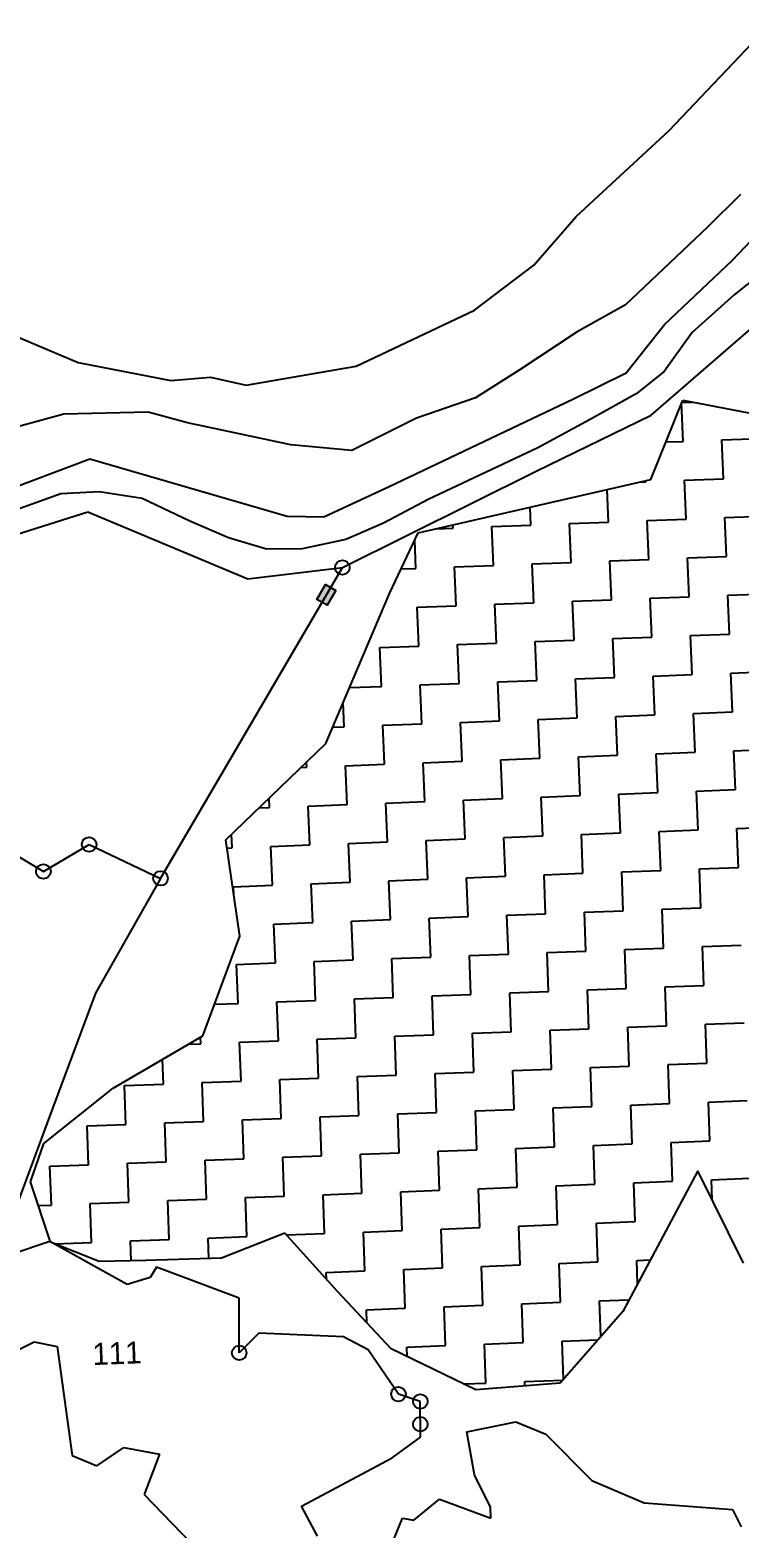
# Model space of a CAD drawing. Header units: metres. Extents: x 309704 to 311522, y 1912409 to 1914284.
# Drawn here: x 310341.2 to 310493.7, y 1913624.3 to 1913946.1 of the extents above; entities that cross this region are included whole.
import ezdxf

# ---------------------------------------------------------------- set-up
doc = ezdxf.new("R2010")
doc.units = ezdxf.units.M
for name, color, linetype in [('LINE_WATER', 4, 'Continuous'), ('POLY_HATCH', 12, 'Continuous'), ('POLY_PARCEL', 6, 'Continuous'), ('POLY_WATER', 4, 'Continuous'), ('TEXT_PARCEL', 7, 'Continuous')]:
    doc.layers.add(name, color=color, linetype=linetype)
doc.styles.add('TEXT_MAP', font='')
doc.styles.get('TEXT_MAP').set_extended_font_data('Kruti Dev 050')

msp = doc.modelspace()

# ---------------------------------------------------------------- hatches: boundary and pattern name
msp.add_hatch(color=256).paths.add_polyline_path([(310402.91, 1913823.76), (310405.1, 1913822.48), (310406.95, 1913825.64), (310404.76, 1913826.92)])

# ---------------------------------------------------------------- linework, layer by layer
msp.add_lwpolyline([(310406.95, 1913825.64), (310405.1, 1913822.48), (310402.91, 1913823.76), (310404.76, 1913826.92)], close=True)
for centre in [(310408.37, 1913830.58), (310353.92, 1913771.1), (310344.09, 1913765.3), (310369.29, 1913763.83), (310386.19, 1913661.89), (310420.42, 1913653.03), (310425.13, 1913651.46), (310425.14, 1913646.57)]:
    msp.add_circle(centre, 1.57)
at = {"layer": 'LINE_WATER'}
for p, q in [((310478.64, 1913924.47), (310499.23, 1913946.07)), ((310458.65, 1913905.99), (310478.64, 1913924.47)), ((310493.94, 1913910.69), (310486.85, 1913903.7)), ((310449.53, 1913895.53), (310458.65, 1913905.99)), ((310486.85, 1913903.7), (310469.22, 1913887.03)), ((310492.22, 1913896.62), (310500.25, 1913905.06)), ((310506.11, 1913899.98), (310492.64, 1913889.2)), ((310436.81, 1913885.89), (310449.53, 1913895.53)), ((310477.6, 1913882.83), (310492.22, 1913896.62)), ((310492.64, 1913889.2), (310483.61, 1913881.08)), ((310411.33, 1913873.86), (310436.81, 1913885.89)), ((310469.22, 1913887.03), (310458.83, 1913881.19)), ((310329.8, 1913883.81), (310351.57, 1913874.66)), ((310458.83, 1913881.19), (310446.4, 1913873)), ((310469.36, 1913872.39), (310477.6, 1913882.83)), ((310483.61, 1913881.08), (310477.56, 1913872.71)), ((310351.57, 1913874.66), (310371.47, 1913870.78)), ((310371.47, 1913870.78), (310380.01, 1913871.47)), ((310380.01, 1913871.47), (310387.69, 1913869.74)), ((310387.69, 1913869.74), (310411.33, 1913873.86)), ((310446.4, 1913873), (310437, 1913867.05)), ((310457.96, 1913866.79), (310469.36, 1913872.39)), ((310477.56, 1913872.71), (310471.51, 1913867.88)), ((310418.47, 1913848.02), (310457.96, 1913866.79)), ((310437, 1913867.05), (310424.28, 1913862.67)), ((310471.51, 1913867.88), (310461.53, 1913862.33)), ((310348.49, 1913863.52), (310338.54, 1913860.8)), ((310366.6, 1913864), (310348.49, 1913863.52)), ((310375.04, 1913861.7), (310366.6, 1913864)), ((310397.31, 1913856.97), (310375.04, 1913861.7)), ((310424.28, 1913862.67), (310410.39, 1913855.7)), ((310461.53, 1913862.33), (310450.43, 1913856.32)), ((310410.39, 1913855.7), (310397.31, 1913856.97)), ((310450.43, 1913856.32), (310426.79, 1913845.22)), ((310332.6, 1913845.86), (310354.1, 1913853.97)), ((310354.1, 1913853.97), (310396.48, 1913841.66)), ((310347.87, 1913846.44), (310336.28, 1913842.25)), ((310356.07, 1913846.83), (310347.87, 1913846.44)), ((310365.33, 1913845.41), (310356.07, 1913846.83)), ((310404.42, 1913841.47), (310418.47, 1913848.02)), ((310375.57, 1913840.57), (310365.33, 1913845.41)), ((310426.79, 1913845.22), (310417.21, 1913840.12)), ((310383.92, 1913837), (310375.57, 1913840.57)), ((310396.48, 1913841.66), (310404.42, 1913841.47)), ((310417.21, 1913840.12), (310409.13, 1913836.62)), ((310392.08, 1913834.55), (310383.92, 1913837)), ((310409.13, 1913836.62), (310399.72, 1913834.64)), ((310399.72, 1913834.64), (310392.08, 1913834.55))]:
    msp.add_line(p, q, dxfattribs=at)
at = {"layer": 'POLY_HATCH'}
for p, q in [((310474.69, 1913849.53), (310481.56, 1913866.54)), ((310481.56, 1913866.54), (310505.24, 1913861.97)), ((310424.68, 1913838.06), (310474.69, 1913849.53)), ((310418.6, 1913825.14), (310424.68, 1913838.06)), ((310404.79, 1913792.83), (310418.6, 1913825.14)), ((310383.34, 1913772.13), (310404.79, 1913792.83)), ((310386.33, 1913751.42), (310383.34, 1913772.13)), ((310378.37, 1913729.98), (310386.33, 1913751.42)), ((310359.06, 1913718.75), (310378.37, 1913729.98)), ((310344.16, 1913706.9), (310359.06, 1913718.75)), ((310341.35, 1913698.65), (310344.16, 1913706.9)), ((310484.77, 1913701.02), (310468.7, 1913670.81)), ((310494.62, 1913681.2), (310484.77, 1913701.02)), ((310345.6, 1913685.67), (310341.35, 1913698.65)), ((310356.1, 1913681.53), (310345.6, 1913685.67)), ((310395.98, 1913687.6), (310382.4, 1913682.22)), ((310407.43, 1913675.04), (310395.98, 1913687.6)), ((310366.12, 1913681.76), (310356.1, 1913681.53)), ((310382.4, 1913682.22), (310366.12, 1913681.76)), ((310418.87, 1913662.8), (310407.43, 1913675.04)), ((310468.7, 1913670.81), (310455.18, 1913655.42)), ((310437.07, 1913653.95), (310418.87, 1913662.8)), ((310455.18, 1913655.42), (310437.07, 1913653.95))]:
    msp.add_line(p, q, dxfattribs=at)
at = {"layer": 'POLY_HATCH', "linetype": 'Continuous'}
for p, q in [((310481.64, 1913857.7), (310481.32, 1913865.95)), ((310481.36, 1913866.05), (310483.65, 1913866.14)), ((310489.99, 1913858.02), (310498.34, 1913858.34)), ((310477.94, 1913857.56), (310481.64, 1913857.7)), ((310490.31, 1913849.67), (310489.99, 1913858.02)), ((310472.32, 1913848.98), (310473.61, 1913849.03)), ((310473.61, 1913849.03), (310473.6, 1913849.27)), ((310481.96, 1913849.35), (310490.31, 1913849.67)), ((310482.28, 1913841), (310481.96, 1913849.35)), ((310465.58, 1913840.36), (310465.31, 1913847.37)), ((310448.89, 1913839.72), (310448.74, 1913843.57)), ((310428.54, 1913838.94), (310432.19, 1913839.08)), ((310432.19, 1913839.08), (310432.16, 1913839.77)), ((310440.54, 1913839.4), (310448.89, 1913839.72)), ((310440.86, 1913831.05), (310440.54, 1913839.4)), ((310457.23, 1913840.04), (310465.58, 1913840.36)), ((310457.55, 1913831.69), (310457.23, 1913840.04)), ((310473.93, 1913840.68), (310482.28, 1913841)), ((310474.25, 1913832.33), (310473.93, 1913840.68)), ((310490.63, 1913841.32), (310498.98, 1913841.64)), ((310490.95, 1913832.97), (310490.63, 1913841.32)), ((310424.16, 1913830.41), (310423.93, 1913836.46)), ((310482.6, 1913832.65), (310490.95, 1913832.97)), ((310482.92, 1913824.31), (310482.6, 1913832.65)), ((310421.02, 1913830.29), (310424.16, 1913830.41)), ((310432.51, 1913830.73), (310440.86, 1913831.05)), ((310432.83, 1913822.39), (310432.51, 1913830.73)), ((310449.21, 1913831.37), (310457.55, 1913831.69)), ((310449.53, 1913823.03), (310449.21, 1913831.37)), ((310465.9, 1913832.01), (310474.25, 1913832.33)), ((310466.22, 1913823.67), (310465.9, 1913832.01)), ((310441.18, 1913822.71), (310449.53, 1913823.03)), ((310457.87, 1913823.35), (310466.22, 1913823.67)), ((310458.19, 1913815), (310457.87, 1913823.35)), ((310474.57, 1913823.99), (310482.92, 1913824.31)), ((310474.89, 1913815.64), (310474.57, 1913823.99)), ((310491.27, 1913824.63), (310499.62, 1913824.95)), ((310491.59, 1913816.28), (310491.27, 1913824.63)), ((310424.48, 1913822.07), (310432.83, 1913822.39)), ((310424.8, 1913813.72), (310424.48, 1913822.07)), ((310441.5, 1913814.36), (310441.18, 1913822.71)), ((310416.45, 1913813.4), (310424.8, 1913813.72)), ((310416.77, 1913805.05), (310416.45, 1913813.4)), ((310433.15, 1913814.04), (310441.5, 1913814.36)), ((310433.47, 1913805.69), (310433.15, 1913814.04)), ((310449.85, 1913814.68), (310458.19, 1913815)), ((310450.16, 1913806.33), (310449.85, 1913814.68)), ((310466.54, 1913815.32), (310474.89, 1913815.64)), ((310466.86, 1913806.97), (310466.54, 1913815.32)), ((310483.24, 1913815.96), (310491.59, 1913816.28)), ((310483.56, 1913807.61), (310483.24, 1913815.96)), ((310458.51, 1913806.65), (310466.86, 1913806.97)), ((310475.21, 1913807.29), (310483.56, 1913807.61)), ((310475.53, 1913798.94), (310475.21, 1913807.29)), ((310491.91, 1913807.93), (310500.26, 1913808.25)), ((310492.23, 1913799.58), (310491.91, 1913807.93)), ((310409.9, 1913804.79), (310416.77, 1913805.05)), ((310425.12, 1913805.37), (310433.47, 1913805.69)), ((310425.44, 1913797.02), (310425.12, 1913805.37)), ((310441.82, 1913806.01), (310450.16, 1913806.33)), ((310442.14, 1913797.66), (310441.82, 1913806.01)), ((310458.83, 1913798.3), (310458.51, 1913806.65)), ((310408.74, 1913796.38), (310408.54, 1913801.61)), ((310433.79, 1913797.34), (310442.14, 1913797.66)), ((310434.11, 1913788.99), (310433.79, 1913797.34)), ((310450.48, 1913797.98), (310458.83, 1913798.3)), ((310450.8, 1913789.63), (310450.48, 1913797.98)), ((310467.18, 1913798.62), (310475.53, 1913798.94)), ((310467.5, 1913790.27), (310467.18, 1913798.62)), ((310483.88, 1913799.26), (310492.23, 1913799.58)), ((310484.2, 1913790.91), (310483.88, 1913799.26)), ((310406.27, 1913796.29), (310408.74, 1913796.38)), ((310417.09, 1913796.7), (310425.44, 1913797.02)), ((310417.41, 1913788.35), (310417.09, 1913796.7)), ((310475.85, 1913790.59), (310484.2, 1913790.91)), ((310492.55, 1913791.23), (310500.89, 1913791.55)), ((310492.87, 1913782.88), (310492.55, 1913791.23)), ((310399.44, 1913787.66), (310400.71, 1913787.71)), ((310400.71, 1913787.71), (310400.67, 1913788.85)), ((310409.06, 1913788.03), (310417.41, 1913788.35)), ((310409.38, 1913779.68), (310409.06, 1913788.03)), ((310425.76, 1913788.67), (310434.11, 1913788.99)), ((310426.08, 1913780.32), (310425.76, 1913788.67)), ((310442.46, 1913789.31), (310450.8, 1913789.63)), ((310442.78, 1913780.96), (310442.46, 1913789.31)), ((310459.15, 1913789.95), (310467.5, 1913790.27)), ((310459.47, 1913781.6), (310459.15, 1913789.95)), ((310476.17, 1913782.24), (310475.85, 1913790.59)), ((310392.69, 1913779.04), (310392.61, 1913781.07)), ((310451.12, 1913781.28), (310459.47, 1913781.6)), ((310451.44, 1913772.94), (310451.12, 1913781.28)), ((310467.82, 1913781.92), (310476.17, 1913782.24)), ((310468.14, 1913773.58), (310467.82, 1913781.92)), ((310484.52, 1913782.56), (310492.87, 1913782.88)), ((310484.84, 1913774.22), (310484.52, 1913782.56)), ((310390.42, 1913778.96), (310392.69, 1913779.04)), ((310401.03, 1913779.36), (310409.38, 1913779.68)), ((310401.35, 1913771.02), (310401.03, 1913779.36)), ((310417.73, 1913780), (310426.08, 1913780.32)), ((310418.05, 1913771.66), (310417.73, 1913780)), ((310434.43, 1913780.64), (310442.78, 1913780.96)), ((310434.75, 1913772.3), (310434.43, 1913780.64)), ((310493.19, 1913774.54), (310501.53, 1913774.86)), ((310384.66, 1913770.38), (310384.55, 1913773.29)), ((310409.7, 1913771.34), (310418.05, 1913771.66)), ((310426.4, 1913771.98), (310434.75, 1913772.3)), ((310426.72, 1913763.63), (310426.4, 1913771.98)), ((310443.1, 1913772.62), (310451.44, 1913772.94)), ((310443.42, 1913764.27), (310443.1, 1913772.62)), ((310459.79, 1913773.26), (310468.14, 1913773.58)), ((310460.11, 1913764.91), (310459.79, 1913773.26)), ((310476.49, 1913773.9), (310484.84, 1913774.22)), ((310476.81, 1913765.55), (310476.49, 1913773.9)), ((310493.51, 1913766.19), (310493.19, 1913774.54)), ((310383.6, 1913770.34), (310384.66, 1913770.38)), ((310393.01, 1913770.7), (310401.35, 1913771.02)), ((310393.33, 1913762.35), (310393.01, 1913770.7)), ((310410.02, 1913762.99), (310409.7, 1913771.34)), ((310468.46, 1913765.23), (310476.81, 1913765.55)), ((310468.78, 1913756.88), (310468.46, 1913765.23)), ((310485.16, 1913765.87), (310493.51, 1913766.19)), ((310485.48, 1913757.52), (310485.16, 1913765.87)), ((310384.98, 1913762.03), (310393.33, 1913762.35)), ((310385.04, 1913760.31), (310384.98, 1913762.03)), ((310401.67, 1913762.67), (310410.02, 1913762.99)), ((310401.99, 1913754.32), (310401.67, 1913762.67)), ((310418.37, 1913763.31), (310426.72, 1913763.63)), ((310418.69, 1913754.96), (310418.37, 1913763.31)), ((310435.07, 1913763.95), (310443.42, 1913764.27)), ((310435.39, 1913755.6), (310435.07, 1913763.95)), ((310451.76, 1913764.59), (310460.11, 1913764.91)), ((310452.08, 1913756.24), (310451.76, 1913764.59)), ((310427.04, 1913755.28), (310435.39, 1913755.6)), ((310443.74, 1913755.92), (310452.08, 1913756.24)), ((310444.06, 1913747.57), (310443.74, 1913755.92)), ((310460.43, 1913756.56), (310468.78, 1913756.88)), ((310460.75, 1913748.21), (310460.43, 1913756.56)), ((310477.13, 1913757.2), (310485.48, 1913757.52)), ((310477.45, 1913748.85), (310477.13, 1913757.2)), ((310393.65, 1913754), (310401.99, 1913754.32)), ((310393.97, 1913745.65), (310393.65, 1913754)), ((310410.34, 1913754.64), (310418.69, 1913754.96)), ((310410.66, 1913746.29), (310410.34, 1913754.64)), ((310427.36, 1913746.93), (310427.04, 1913755.28)), ((310485.8, 1913749.17), (310494.15, 1913749.49)), ((310486.12, 1913740.82), (310485.8, 1913749.17)), ((310402.31, 1913745.97), (310410.66, 1913746.29)), ((310402.63, 1913737.62), (310402.31, 1913745.97)), ((310419.01, 1913746.61), (310427.36, 1913746.93)), ((310419.33, 1913738.26), (310419.01, 1913746.61)), ((310435.71, 1913747.25), (310444.06, 1913747.57)), ((310436.03, 1913738.9), (310435.71, 1913747.25)), ((310452.4, 1913747.89), (310460.75, 1913748.21)), ((310452.72, 1913739.54), (310452.4, 1913747.89)), ((310469.1, 1913748.53), (310477.45, 1913748.85)), ((310469.42, 1913740.18), (310469.1, 1913748.53)), ((310385.62, 1913745.33), (310393.97, 1913745.65)), ((310385.94, 1913736.98), (310385.62, 1913745.33)), ((310444.38, 1913739.22), (310452.72, 1913739.54)), ((310461.07, 1913739.86), (310469.42, 1913740.18)), ((310461.39, 1913731.51), (310461.07, 1913739.86)), ((310477.77, 1913740.5), (310486.12, 1913740.82)), ((310478.09, 1913732.15), (310477.77, 1913740.5)), ((310380.9, 1913736.79), (310385.94, 1913736.98)), ((310394.29, 1913737.3), (310402.63, 1913737.62)), ((310394.61, 1913728.95), (310394.29, 1913737.3)), ((310410.98, 1913737.94), (310419.33, 1913738.26)), ((310411.3, 1913729.59), (310410.98, 1913737.94)), ((310427.68, 1913738.58), (310436.03, 1913738.9)), ((310428, 1913730.23), (310427.68, 1913738.58)), ((310444.7, 1913730.87), (310444.38, 1913739.22)), ((310486.44, 1913732.47), (310494.79, 1913732.79)), ((310377.91, 1913728.31), (310377.86, 1913729.68)), ((310402.95, 1913729.27), (310411.3, 1913729.59)), ((310419.65, 1913729.91), (310428, 1913730.23)), ((310419.97, 1913721.57), (310419.65, 1913729.91)), ((310436.35, 1913730.55), (310444.7, 1913730.87)), ((310436.67, 1913722.21), (310436.35, 1913730.55)), ((310453.04, 1913731.19), (310461.39, 1913731.51)), ((310453.36, 1913722.85), (310453.04, 1913731.19)), ((310469.74, 1913731.83), (310478.09, 1913732.15)), ((310470.06, 1913723.49), (310469.74, 1913731.83)), ((310486.76, 1913724.13), (310486.44, 1913732.47)), ((310375.35, 1913728.22), (310377.91, 1913728.31)), ((310386.26, 1913728.63), (310394.61, 1913728.95)), ((310386.58, 1913720.29), (310386.26, 1913728.63)), ((310403.27, 1913720.93), (310402.95, 1913729.27)), ((310369.88, 1913719.65), (310369.68, 1913724.92)), ((310461.71, 1913723.17), (310470.06, 1913723.49)), ((310462.03, 1913714.82), (310461.71, 1913723.17)), ((310478.41, 1913723.81), (310486.76, 1913724.13)), ((310478.73, 1913715.46), (310478.41, 1913723.81)), ((310378.23, 1913719.97), (310386.58, 1913720.29)), ((310378.55, 1913711.62), (310378.23, 1913719.97)), ((310394.93, 1913720.61), (310403.27, 1913720.93)), ((310395.25, 1913712.26), (310394.93, 1913720.61)), ((310411.62, 1913721.25), (310419.97, 1913721.57)), ((310411.94, 1913712.9), (310411.62, 1913721.25)), ((310428.32, 1913721.89), (310436.67, 1913722.21)), ((310428.64, 1913713.54), (310428.32, 1913721.89)), ((310445.02, 1913722.53), (310453.36, 1913722.85)), ((310445.34, 1913714.18), (310445.02, 1913722.53)), ((310361.53, 1913719.33), (310369.88, 1913719.65)), ((310361.85, 1913710.98), (310361.53, 1913719.33)), ((310420.29, 1913713.22), (310428.64, 1913713.54)), ((310436.99, 1913713.86), (310445.34, 1913714.18)), ((310437.31, 1913705.51), (310436.99, 1913713.86)), ((310453.68, 1913714.5), (310462.03, 1913714.82)), ((310454, 1913706.15), (310453.68, 1913714.5)), ((310470.38, 1913715.14), (310478.73, 1913715.46)), ((310470.7, 1913706.79), (310470.38, 1913715.14)), ((310487.08, 1913715.78), (310495.43, 1913716.1)), ((310487.4, 1913707.43), (310487.08, 1913715.78)), ((310353.5, 1913710.66), (310361.85, 1913710.98)), ((310353.82, 1913702.31), (310353.5, 1913710.66)), ((310370.2, 1913711.3), (310378.55, 1913711.62)), ((310370.52, 1913702.95), (310370.2, 1913711.3)), ((310386.9, 1913711.94), (310395.25, 1913712.26)), ((310387.22, 1913703.59), (310386.9, 1913711.94)), ((310403.59, 1913712.58), (310411.94, 1913712.9)), ((310403.91, 1913704.23), (310403.59, 1913712.58)), ((310420.61, 1913704.87), (310420.29, 1913713.22)), ((310479.05, 1913707.11), (310487.4, 1913707.43)), ((310479.37, 1913698.76), (310479.05, 1913707.11)), ((310395.57, 1913703.91), (310403.91, 1913704.23)), ((310395.89, 1913695.56), (310395.57, 1913703.91)), ((310412.26, 1913704.55), (310420.61, 1913704.87)), ((310412.58, 1913696.2), (310412.26, 1913704.55)), ((310428.96, 1913705.19), (310437.31, 1913705.51)), ((310429.28, 1913696.84), (310428.96, 1913705.19)), ((310445.66, 1913705.83), (310454, 1913706.15)), ((310445.98, 1913697.48), (310445.66, 1913705.83)), ((310462.35, 1913706.47), (310470.7, 1913706.79)), ((310462.67, 1913698.12), (310462.35, 1913706.47)), ((310345.48, 1913701.99), (310353.82, 1913702.31)), ((310345.8, 1913693.64), (310345.48, 1913701.99)), ((310362.17, 1913702.63), (310370.52, 1913702.95)), ((310362.49, 1913694.28), (310362.17, 1913702.63)), ((310378.87, 1913703.27), (310387.22, 1913703.59)), ((310379.19, 1913694.92), (310378.87, 1913703.27)), ((310437.63, 1913697.16), (310445.98, 1913697.48)), ((310454.32, 1913697.8), (310462.67, 1913698.12)), ((310454.64, 1913689.45), (310454.32, 1913697.8)), ((310471.02, 1913698.44), (310479.37, 1913698.76)), ((310471.34, 1913690.09), (310471.02, 1913698.44)), ((310487.72, 1913699.08), (310496.07, 1913699.4)), ((310487.88, 1913694.76), (310487.72, 1913699.08)), ((310354.14, 1913693.96), (310362.49, 1913694.28)), ((310370.84, 1913694.6), (310379.19, 1913694.92)), ((310371.16, 1913686.25), (310370.84, 1913694.6)), ((310387.54, 1913695.24), (310395.89, 1913695.56)), ((310387.86, 1913686.89), (310387.54, 1913695.24)), ((310404.23, 1913695.88), (310412.58, 1913696.2)), ((310404.55, 1913687.53), (310404.23, 1913695.88)), ((310420.93, 1913696.52), (310429.28, 1913696.84)), ((310421.25, 1913688.17), (310420.93, 1913696.52)), ((310437.95, 1913688.81), (310437.63, 1913697.16)), ((310343.02, 1913693.54), (310345.8, 1913693.64)), ((310354.46, 1913685.61), (310354.14, 1913693.96)), ((310412.9, 1913687.85), (310421.25, 1913688.17)), ((310413.22, 1913679.5), (310412.9, 1913687.85)), ((310429.6, 1913688.49), (310437.95, 1913688.81)), ((310429.92, 1913680.14), (310429.6, 1913688.49)), ((310446.3, 1913689.13), (310454.64, 1913689.45)), ((310446.62, 1913680.78), (310446.3, 1913689.13)), ((310462.99, 1913689.77), (310471.34, 1913690.09)), ((310463.31, 1913681.42), (310462.99, 1913689.77)), ((310346.51, 1913685.31), (310354.46, 1913685.61)), ((310362.81, 1913685.93), (310371.16, 1913686.25)), ((310362.98, 1913681.68), (310362.81, 1913685.93)), ((310379.51, 1913686.57), (310387.86, 1913686.89)), ((310379.68, 1913682.15), (310379.51, 1913686.57)), ((310396.33, 1913687.22), (310404.55, 1913687.53)), ((310454.96, 1913681.1), (310463.31, 1913681.42)), ((310471.66, 1913681.74), (310474.57, 1913681.86)), ((310471.85, 1913676.75), (310471.66, 1913681.74)), ((310404.87, 1913679.18), (310413.22, 1913679.5)), ((310404.93, 1913677.78), (310404.87, 1913679.18)), ((310421.57, 1913679.82), (310429.92, 1913680.14)), ((310421.89, 1913671.48), (310421.57, 1913679.82)), ((310438.27, 1913680.46), (310446.62, 1913680.78)), ((310438.59, 1913672.12), (310438.27, 1913680.46)), ((310455.28, 1913672.76), (310454.96, 1913681.1)), ((310430.24, 1913671.8), (310438.59, 1913672.12)), ((310430.56, 1913663.45), (310430.24, 1913671.8)), ((310446.94, 1913672.44), (310455.28, 1913672.76)), ((310447.26, 1913664.09), (310446.94, 1913672.44)), ((310463.63, 1913673.08), (310470.03, 1913673.32)), ((310463.93, 1913665.38), (310463.63, 1913673.08)), ((310413.54, 1913671.16), (310421.89, 1913671.48)), ((310413.65, 1913668.38), (310413.54, 1913671.16)), ((310422.21, 1913663.13), (310430.56, 1913663.45)), ((310422.29, 1913661.13), (310422.21, 1913663.13)), ((310438.91, 1913663.77), (310447.26, 1913664.09)), ((310439.23, 1913655.42), (310438.91, 1913663.77)), ((310455.6, 1913664.41), (310463.33, 1913664.7)), ((310455.92, 1913656.26), (310455.6, 1913664.41)), ((310447.58, 1913655.74), (310455.74, 1913656.05)), ((310447.61, 1913654.81), (310447.58, 1913655.74)), ((310434.42, 1913655.23), (310439.23, 1913655.42))]:
    msp.add_line(p, q, dxfattribs=at)
at = {"layer": 'POLY_PARCEL'}
for p, q in [((310369.29, 1913763.83), (310408.37, 1913830.58)), ((310319.69, 1913779.92), (310344.09, 1913765.3)), ((310344.09, 1913765.3), (310353.92, 1913771.1)), ((310353.92, 1913771.1), (310369.29, 1913763.83)), ((310369.29, 1913763.83), (310355.31, 1913739.15)), ((310355.31, 1913739.15), (310345.6, 1913713.25)), ((310345.6, 1913713.25), (310338.11, 1913692.94)), ((310345.49, 1913685.83), (310337.59, 1913683.2)), ((310362.13, 1913676.58), (310345.49, 1913685.83)), ((310368.39, 1913680.31), (310367.02, 1913678.08)), ((310386.18, 1913673.66), (310368.39, 1913680.31)), ((310367.02, 1913678.08), (310362.13, 1913676.58)), ((310386.19, 1913661.89), (310386.18, 1913673.66)), ((310390.39, 1913666.12), (310386.19, 1913661.89)), ((310408.6, 1913665.36), (310390.39, 1913666.12)), ((310413.95, 1913662.52), (310408.6, 1913665.36)), ((310331.67, 1913659.06), (310342.08, 1913664.26)), ((310342.08, 1913664.26), (310347.07, 1913663.29)), ((310347.07, 1913663.29), (310350.29, 1913639.87)), ((310420.42, 1913653.03), (310413.95, 1913662.52)), ((310425.13, 1913651.46), (310420.42, 1913653.03)), ((310425.14, 1913643.76), (310425.13, 1913651.46)), ((310435.11, 1913644.96), (310445.64, 1913647.11)), ((310445.64, 1913647.11), (310452.14, 1913644.45)), ((310419.05, 1913639.32), (310425.14, 1913643.76)), ((310436.77, 1913635.72), (310435.11, 1913644.96)), ((310452.14, 1913644.45), (310461.98, 1913634.51)), ((310350.29, 1913639.87), (310355.61, 1913637.6)), ((310355.61, 1913637.6), (310361.42, 1913641.6)), ((310361.42, 1913641.6), (310369.04, 1913640.15)), ((310369.04, 1913640.15), (310365.74, 1913631.45)), ((310399.57, 1913628.97), (310419.05, 1913639.32)), ((310440.24, 1913628.74), (310436.77, 1913635.72)), ((310461.98, 1913634.51), (310473.29, 1913629.71)), ((310365.74, 1913631.45), (310381.79, 1913614.92)), ((310423.77, 1913625.93), (310429.26, 1913630.5)), ((310429.26, 1913630.5), (310440.33, 1913626.42)), ((310403.02, 1913622.56), (310399.57, 1913628.97)), ((310440.33, 1913626.42), (310440.24, 1913628.74)), ((310473.29, 1913629.71), (310492.25, 1913628.26)), ((310492.25, 1913628.26), (310494.13, 1913624.55)), ((310414.36, 1913609.58), (310421.27, 1913626.41)), ((310421.27, 1913626.41), (310423.77, 1913625.93))]:
    msp.add_line(p, q, dxfattribs=at)
at = {"layer": 'POLY_WATER'}
for p, q in [((310474.8, 1913863.33), (310533.87, 1913914.55)), ((310450.06, 1913851.28), (310474.8, 1913863.33)), ((310408.37, 1913830.58), (310450.06, 1913851.28)), ((310308.35, 1913828.23), (310353.68, 1913842.56)), ((310353.68, 1913842.56), (310388.08, 1913828.18)), ((310388.08, 1913828.18), (310408.37, 1913830.58))]:
    msp.add_line(p, q, dxfattribs=at)

# ---------------------------------------------------------------- texts
at = {"layer": 'TEXT_PARCEL', "style": 'TEXT_MAP'}
msp.add_text('111', height=4.736, rotation=2.1948, dxfattribs=at).set_placement((310354.73, 1913659.27))

doc.saveas('drawing.dxf')
